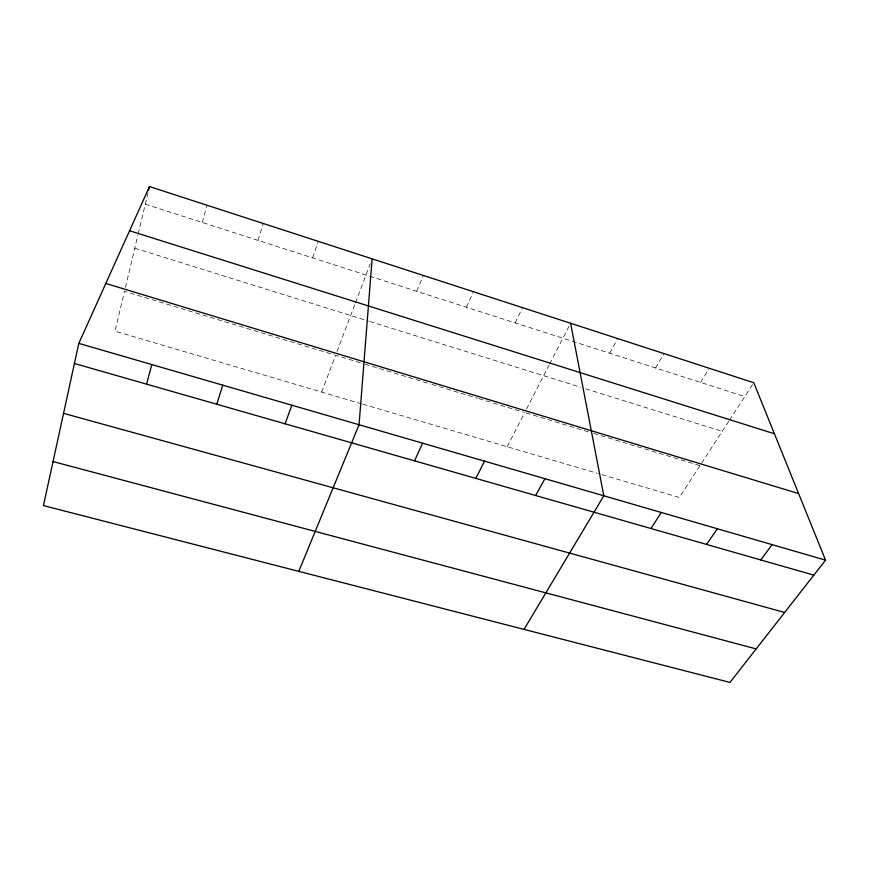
<?xml version="1.0" encoding="UTF-8"?>
<svg xmlns="http://www.w3.org/2000/svg" width="869" height="869" viewBox="0 0 869 869"><rect width="100%" height="100%" fill="white"/><g stroke="black" fill="none" stroke-linecap="round" stroke-linejoin="round"><path stroke-width="0.65" stroke-dasharray="4.34 3.26" d="M125.429 287.411L137.867 235.26M138.171 233.967L147.98 192.853M202.281 222.475L206.996 205.236M258.039 240.365L263.253 223.496M312.59 257.876L318.271 241.354M321.66 392.06L335.597 355.269L363.763 363.796M337.009 351.543L354.965 304.128M355.443 302.857L370.237 263.807M416.74 291.3L423.279 275.44M466.447 307.257L473.399 291.712M515.165 322.899L522.497 307.648M507.127 446.72L524.702 412.547M526.538 408.973L549.067 365.154M549.664 363.981L570.607 323.268M609.723 353.238L617.761 338.573M655.628 367.967L663.992 353.585M700.631 382.414L709.321 368.293M728.765 421.269L679.319 497.459L598.676 473.692M729.493 420.151L753.781 382.729M361.623 403.835L115.001 331.165L124.495 291.332L334.315 354.878M362.905 404.215L597.383 473.312M365.045 364.187L430.687 384.065M431.98 384.456L477.515 398.252M478.776 398.632L523.42 412.156M525.984 412.938L588.704 431.926M593.755 433.457L699.979 465.632M134.782 248.208L368.489 321.074M369.759 321.476L580.644 387.226M585.749 388.823L722.215 431.372M145.275 204.182L744.787 396.59"/><path stroke-width="1.3" d="M372.117 258.832L359.06 424.735L298.795 571.357M78.807 343.374L43.45 505.584L729.971 682.437L825.55 560.157L753.781 382.729L149.479 186.563L78.807 343.374L825.55 560.157M148.577 190.333L149.479 186.563M146.579 384.152L151.803 364.567M216.783 404.237L222.779 385.173M285.108 423.8L291.843 405.215M414.513 460.842L422.595 443.179M475.843 478.395L484.533 461.157M535.652 495.515L544.917 478.689M524.05 629.395L603.814 495.786L570.607 323.268M650.957 528.515L661.276 512.471M706.54 544.428L717.349 528.754M760.82 559.962L772.096 544.646M53.042 461.558L756.182 648.904M63.556 413.34L784.653 612.471M74.419 363.492L813.84 575.137M105.812 283.457L798.622 493.592M129.568 230.741L774.431 433.783"/></g></svg>
